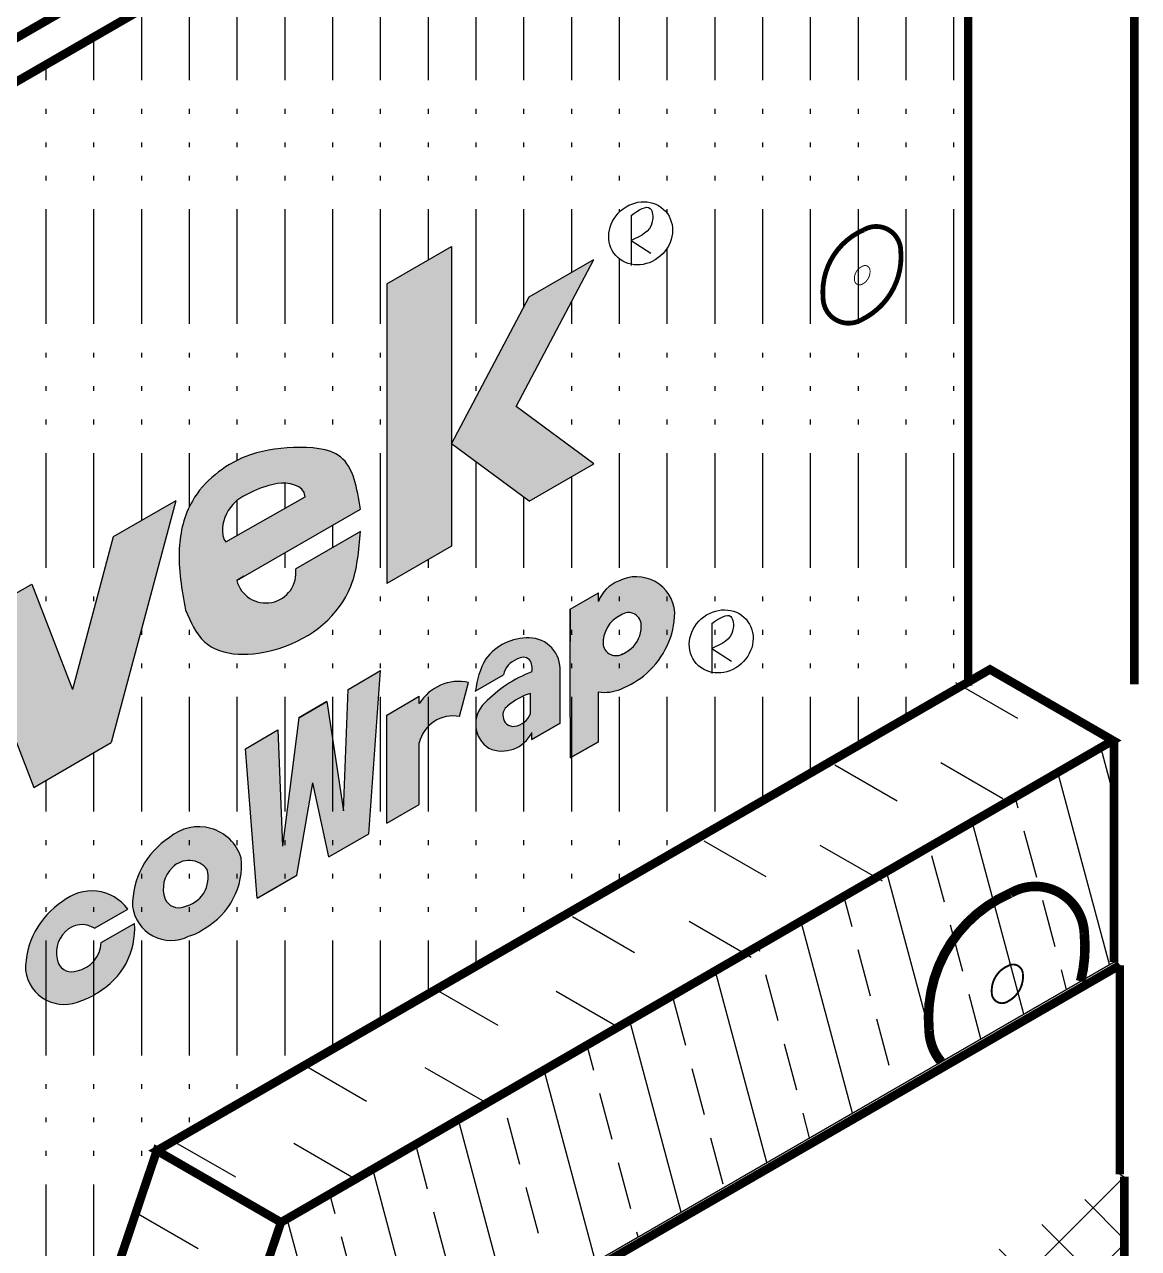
# Model space of a CAD drawing. Extents: x -12.9 to 61.1, y -64.8 to 9.2.
# Drawn here: x 17.99 to 29.65, y -19.87 to -7.07 of the extents above; entities that cross this region are included whole.
import ezdxf

# ---------------------------------------------------------------- set-up
doc = ezdxf.new("R2010")
doc.units = 0
doc.header["$MEASUREMENT"] = 0
doc.linetypes.add('DASHED', pattern=[0.75, 0.5, -0.25])
for name, color, linetype in [('CLADDING', 7, 'CONTINUOUS'), ('DUPONTLOGO', 7, 'CONTINUOUS'), ('INSULATION', 40, 'CONTINUOUS'), ('STRUCTURE', 7, 'CONTINUOUS'), ('TYVEK', 5, 'DASHED')]:
    doc.layers.add(name, color=color, linetype=linetype)

# ---------------------------------------------------------------- blocks, each defined once
blk = doc.blocks.new('A$C75422246')
at = {"layer": 'STRUCTURE'}
for points, const_width in [([(1.674398539479625, 1.577320099107055, 0.5655532621440619), (0.8987215331621883, 1.993011479701181, 0.3241944426603776), (0.04997871842306267, 0.5605629665240031, 0.5650898043133372), (0.848136404993511, 0.1111688816761216, 0.3155850526292971), (1.674398539479625, 1.577320099107055, 0.577350269189626)], 0.1), ([(1.031631028562803, 1.151078264046731, 0.5655532621440619), (0.8764956272993167, 1.234216540165562, 0.3241944426603776), (0.7067470643514895, 0.9477268375301264, 0.5650898043133372), (0.8663786016655806, 0.8578480205605388, 0.3155850526292971), (1.031631028562803, 1.151078264046731, 0.577350269189626)], 0.02)]:
    blk.add_lwpolyline(points, format="xyb", dxfattribs=dict(at, const_width=const_width))

msp = doc.modelspace()

# ---------------------------------------------------------------- hatches: boundary and pattern name
at = {"layer": 'CLADDING'}
h = msp.add_hatch(dxfattribs=at)
h.set_pattern_fill('ANSI37', scale=4, style=0)
h.set_pattern_definition([(45, (-80.78255600983584, 0), (-0.3535533905932737, 0.3535533905932738), []), (135, (-80.78255600983584, 0), (-0.3535533905932738, -0.3535533905932737), [])])
h.paths.add_polyline_path([(21.51829627792318, -23.72831960740431), (20.54952337699417, -26.59704197929774), (29.49997953993399, -21.42949370425456), (29.499979539934, -19.12009262749605)])
at = {"layer": 'DUPONTLOGO'}
h = msp.add_hatch(color=182, dxfattribs=at)
h.paths.add_polyline_path([(23.94849174994897, -9.52444585965069), (23.27190940324294, -9.915070859650605), (22.4600105871948, -11.45339890052716), (23.27190940324294, -12.05422694140459), (23.94849174994943, -11.66360194140463), (23.13659293390174, -11.0627739005273)])
h.paths.add_polyline_path([(22.46001058719503, -10.38382085964974), (22.46001058719548, -9.390533795919815), (21.78342824048832, -9.781158795919872), (21.78342824048786, -12.91360194140481), (22.46001058719457, -12.52297694140444)])
h = msp.add_hatch(color=182, dxfattribs=at)
edge = h.paths.add_edge_path()
edge.add_spline(control_points=[(21.50587593174259, -12.13499525976923), (21.47123426950456, -11.91675324301132), (21.40684172031283, -11.51108102950073), (20.78333378163532, -11.47349668696462), (20.2280364736973, -11.56209096574874), (19.71845561210114, -11.95871351850276), (19.56949661261837, -12.59412092240702), (19.63754729479751, -12.97784158497804), (19.67548648075467, -13.19177110201888)], knot_values=[0, 0, 0, 0, 0.5827593182052485, 1.083243575514109, 1.602995822488099, 2.320452805997204, 2.834594860345293, 3.482391664081016, 3.482391664081016, 3.482391664081016, 3.482391664081016], degree=3, periodic=0)
edge.add_spline(control_points=[(19.67548648075444, -13.19177110201888), (19.72947915981027, -13.31529815691149), (19.89464430082371, -13.69317093146345), (20.78569982045016, -13.67079288629428), (21.45026265376332, -13.10474814321701), (21.49084867555091, -12.56807661648053), (21.50587593174214, -12.36937025976943)], knot_values=[0, 0, 0, 0, 0.3828216730715811, 1.171062387004566, 2.162538929496697, 2.745476785218138, 2.745476785218138, 2.745476785218138, 2.745476785218138], degree=3, periodic=0)
edge.add_line((21.50587593174214, -12.36937025976933), (20.8292935850358, -12.75999525976919))
edge.add_arc((20.51683477477599, -12.80225431723191), 0.3153035617410854, -165.32686731615115, 7.702335397980789, ccw=False)
edge.add_line((20.21181432179403, -12.88212207862093), (20.28802770767004, -12.83812025976944))
edge.add_line((20.28802770767004, -12.83812025976944), (21.50587593174259, -12.1349952597692))
edge = h.paths.add_edge_path(flags=16)
edge.add_spline(control_points=[(20.0992931208591, -12.47833622427084), (20.06315557104335, -12.44387635017015), (20.06315557104335, -12.39313594060363), (20.06630628402218, -12.2347803554128), (20.1234041708326, -12.12972376024013), (20.27428695639765, -11.99192188812081), (20.48500272878891, -11.89052138788961), (20.7425483030147, -11.85412212965671), (20.92172027388278, -11.87719056379851), (20.92724853748996, -12.00752277802381)], knot_values=[0.1693351350576057, 0.1693351350576057, 0.1693351350576057, 0.1693351350576057, 0.2360340609454792, 0.2360340609454792, 0.3507194281854419, 0.3507194281854419, 0.4654047954254047, 0.4654047954254047, 0.5437012250705168, 0.5437012250705168, 0.5437012250705168, 0.5437012250705168], degree=3, periodic=0)
edge.add_line((20.92724853748996, -12.0075227780238), (20.09929312085893, -12.47833622427046))
for points in [[(18.49396591497953, -14.02329718732697), (18.06708297629672, -12.92007879832933), (17.41143416024884, -13.29861781876812), (18.08801650695545, -15.04714890052452), (18.89991532300331, -14.57839890052452), (19.57649766970991, -12.04861781876811), (18.92084885366205, -12.42715683920719)], [(20.42486374805712, -16.20628718399057), (20.84171468386391, -15.96561818399061), (21.00956583012591, -14.9975675477918), (21.17741697638791, -15.77180037503442), (21.5942679121947, -15.5311313750344), (21.71687112860849, -13.82563682285066), (21.3771031286085, -14.02180196911288), (21.32944496474099, -15.29169668251016), (21.15668968982243, -14.14905772732899), (20.86244197042939, -14.31894172732911), (20.68968669551083, -15.66106129146655), (20.64202853164336, -14.44619748554517), (20.30226053164338, -14.64236263180741)], [(21.78305928006201, -15.4221326279756), (22.12282728006204, -15.22596748171354), (22.12282728006204, -14.58085091244438, -0.4035437564934321), (22.54330387915585, -14.30525992927825), (22.63873750948443, -13.94905539007241, 0.3188248953897656), (22.12282728006204, -14.17044975657317), (22.12282728006204, -14.09340748171334), (21.78305928006201, -14.28957262797547)], [(18.72376935138483, -16.52020516559534), (19.07168161940894, -16.31933792399732, 0.4351274600614082), (18.38982812589487, -16.24114701564656, 0.2576403943727183), (18.002239747868, -16.96311215205731, 0.5131396402506846), (18.59017699935685, -17.27514521556903, 0.01050506829098769), (18.61264689723992, -17.26786151845669), (18.8503172660008, -17.13064246707422, 0.2510258907919918), (19.14199255836669, -16.46944578064417), (18.79432030547031, -16.67017444944365, -0.3480232729081373), (18.54097781231495, -16.96604183065346, -0.3993521555086357), (18.34477777615936, -16.88545987835625, -0.3084390351191073), (18.42127513051451, -16.55529977686015, -0.3602356893464677)]]:
    msp.add_hatch(color=182, dxfattribs=at).paths.add_polyline_path(points)
h = msp.add_hatch(color=182, dxfattribs=at)
h.paths.add_polyline_path([(23.7029820921088, -14.31366467561686), (23.7029820921088, -14.73837467561671), (23.99722981150185, -14.5684906756167), (23.99722981150185, -14.04679713894678, 0.1510529132694783), (24.22983436680936, -14.01775703409061, 0.08923826883481298), (24.50204466186256, -13.85232568586738, 0.2127480191127064), (24.79629238124646, -13.2161040531268, 0.5384264693979111), (24.20875291606667, -12.88909775425715, 0.2200211352481566), (23.99722981150185, -13.10082575187688), (23.99722981150185, -13.01122067561699), (23.7029820921088, -13.181104675617), (23.7029820921088, -13.52087267561701)])
h.paths.add_polyline_path([(24.04718369220362, -13.55712672663119, -0.3108884899090745), (24.23168888878284, -13.24393218017838, -0.6341536017409433), (24.446023285681, -13.36322407800514, -0.2127480191129938), (24.33868171764995, -13.59531772962935, -0.1005835782630209), (24.22549519640096, -13.66066599814242, -0.4661169018348494)], flags=16)
h = msp.add_hatch(color=182, dxfattribs=at)
h.paths.add_polyline_path([(22.81870796392813, -13.70269812588472, 0.110246808165889), (22.71163689667193, -14.03753488218126), (23.00247051822801, -13.86962201248643, -0.2690001157080172), (23.14463375491656, -13.70710100367316, -0.3531868843684042), (23.27654281171719, -13.71138630006295, -0.1905419740584821), (23.30138762654894, -13.83767534841319, 0.1092296168431321), (22.80549304455601, -14.16487953962667, 0.4824874664269164), (22.84971869325234, -14.63665625454109, 0.4058134010116666), (23.30138762654899, -14.47139042835977), (23.30138762654899, -14.54552534841327), (23.59563534594203, -14.37564134841329), (23.59563534594203, -13.78511587423003, 0.3894151088693035), (23.27235686541621, -13.48261461348497, 0.2386701257845259)])
h.paths.add_polyline_path([(23.28565524212958, -14.06392498878679, -0.0009435784860131039), (23.28565524212962, -14.27711065931851, -0.2711281288745776), (23.11964995766842, -14.40725749743618, -0.4382804466174715), (22.99920842254822, -14.30926281369929, -0.303876555577654), (23.04717478005249, -14.19634989816471, -0.1081086455132789)], flags=16)
h = msp.add_hatch(color=182, dxfattribs=at)
h.paths.add_polyline_path([(19.50879514889905, -15.57016967171069, 0.2576403943726875), (19.12120677087228, -16.29213480812139, 0.5131396402506846), (19.70914402236113, -16.60416787163311, 0.0820093194063544), (19.87360573459092, -16.52348095621477, 0.2970257038305033), (20.25958974541014, -15.78271999025778, 0.5350210848524043)])
h.paths.add_polyline_path([(19.90243508744875, -15.90454223117282, -0.4359844533385203), (19.65994483531919, -16.29506448671755, -0.3993521555085346), (19.46374479916364, -16.21448253442033, -0.3084390351189958), (19.54024215351869, -15.88432243292431, -0.4603151700982832)], flags=16)
at = {"layer": 'INSULATION'}
h = msp.add_hatch(dxfattribs=at)
h.set_pattern_fill('ACAD_ISO14W100', color=9, scale=0.1, angle=90, style=0)
h.set_pattern_definition([(90, (-80.78255600983584, 0), (-0.5, 3.061515884555943e-17), [1.2, -0.3, 0.05, -0.3, 0.05, -0.65]), (90, (-80.78255600983584, 0), (-0.5, 3.061515884555943e-17), [-2.2, 0.05, -0.3])])
h.paths.add_polyline_path([(15.53182495238794, -9.036780743562556, 0.0304944383143654), (11.82427312996438, -11.33885039985539, 0.03075435643287153), (9.89937410141026, -13.13025948009728, 0.06248417816262931), (8.001400811734657, -15.7061849945089, 0.02498924844447457), (6.993345076344289, -17.73962473090613, 0.06840431429245045), (6.029326314908655, -21.17381116241143, 0.03428175995442435), (5.830419859756148, -24.07145546043166), (5.830419859756263, -30.07145546043164), (8.338312754777805, -28.62352282239218), (8.338312754777746, -27.468822284013), (18.43267328690328, -21.64084051349316), (19.37645992896206, -18.84610724652019), (27.86601737173964, -13.94465897163174), (27.86601737173965, -1.915631430013027)])
h.paths.add_polyline_path([(21.78342824048872, -9.781158795919938), (22.46001058719531, -9.390533795919936), (22.46001058719475, -11.45339890052714), (23.27190940324288, -9.915070859650575), (23.94849174994948, -9.524445859650571), (23.13659293390134, -11.0627739005273), (23.94849174994949, -11.66360194140455), (23.27190940324289, -12.05422694140455), (22.46001058719474, -11.45339890052716), (22.46001058719446, -12.52297694140455), (21.78342824048786, -12.91360194140455)], flags=16)
edge = h.paths.add_edge_path(flags=16)
edge.add_spline(control_points=[(19.67548648075467, -13.19177110201888), (19.63754729479753, -12.97784158497804), (19.5694966126184, -12.59412092240702), (19.71845561210112, -11.95871351850276), (20.2280364736973, -11.56209096574874), (20.7833337816353, -11.47349668696462), (21.40684172031283, -11.51108102950073), (21.47123426950456, -11.91675324301132), (21.50587593174259, -12.13499525976923)], knot_values=[0, 0, 0, 0, 0.6477968037357229, 1.161938858083812, 1.879395841592917, 2.399148088566907, 2.899632345875767, 3.482391664081016, 3.482391664081016, 3.482391664081016, 3.482391664081016], degree=3, periodic=0)
edge.add_line((21.50587593174258, -12.1349952597692), (20.21181432179406, -12.88212207862104))
edge.add_arc((20.51683477477599, -12.80225431723188), 0.3153035617410855, 194.6731326838742, 367.7023353979763)
edge.add_line((20.8292935850358, -12.75999525976919), (21.50587593174215, -12.36937025976933))
edge.add_spline(control_points=[(21.50587593174214, -12.36937025976943), (21.49084867555091, -12.56807661648053), (21.45026265376333, -13.10474814321701), (20.78569982045016, -13.67079288629428), (19.89464430082369, -13.69317093146345), (19.72947915981025, -13.31529815691149), (19.67548648075444, -13.19177110201888)], knot_values=[0, 0, 0, 0, 0.5829378557214411, 1.574414398213572, 2.362655112146557, 2.745476785218138, 2.745476785218138, 2.745476785218138, 2.745476785218138], degree=3, periodic=0)
h.paths.add_polyline_path([(19.57649766970991, -12.04861781876811), (18.89991532300331, -14.57839890052452), (18.08801650695545, -15.04714890052451), (17.41143416024885, -13.29861781876812), (18.06708297629672, -12.92007879832933), (18.49396591497953, -14.02329718732698), (18.92084885366205, -12.42715683920719)], flags=16)
edge = h.paths.add_edge_path(flags=0)
edge.add_spline(control_points=[(20.0992931208591, -12.47833622427084), (20.06315557104335, -12.44387635017015), (20.06315557104335, -12.39313594060363), (20.06630628402218, -12.2347803554128), (20.1234041708326, -12.12972376024013), (20.27428695639765, -11.99192188812081), (20.48500272878891, -11.89052138788961), (20.7425483030147, -11.85412212965671), (20.92172027388278, -11.87719056379851), (20.92724853748996, -12.00752277802381)], knot_values=[0.1693351350576057, 0.1693351350576057, 0.1693351350576057, 0.1693351350576057, 0.2360340609454792, 0.2360340609454792, 0.3507194281854419, 0.3507194281854419, 0.4654047954254047, 0.4654047954254047, 0.5437012250705168, 0.5437012250705168, 0.5437012250705168, 0.5437012250705168], degree=3, periodic=0)
edge.add_line((20.92724853748996, -12.0075227780238), (20.09929312085889, -12.47833622427049))
edge = h.paths.add_edge_path(flags=16)
edge.add_ellipse((15.98315486813578, -12.20724025761177), major_axis=(0.2603864479023359, 0.231586749987972), ratio=0.9031737347499492, start_angle=0, end_angle=360)
edge.add_line((15.88350443578963, -12.52966954476284), (15.88350443578963, -12.53205468556285))
edge = h.paths.add_edge_path(flags=16)
edge.add_line((12.90907667186008, -13.88453354503523), (12.94599053064408, -13.95339897619539))
edge.add_spline(control_points=[(12.94599067198556, -13.95339890052451), (12.67056197730852, -14.10103663117617), (12.22079223117266, -14.34212619779935), (11.8043149871283, -14.55676458873421), (11.61912798072863, -14.62287447876306)], knot_values=[1.405300416006841, 1.405300416006841, 1.405300416006841, 1.405300416006841, 2.327122565820482, 2.91061820720603, 2.91061820720603, 2.91061820720603, 2.91061820720603], degree=3, periodic=0)
edge.add_line((11.61912798072863, -14.62287447876305), (11.59286814707589, -14.54930322886404))
edge.add_spline(control_points=[(11.59286814707589, -14.54930322886404), (11.73989566055433, -14.49682460569686), (11.87226703766138, -14.43290550850041), (12.2957579749359, -14.21467793614644), (12.60229079485407, -14.04899099377445), (12.90907667186002, -13.88453354503525)], knot_values=[0.2810519083259742, 0.2810519083259742, 0.2810519083259742, 0.2810519083259742, 0.3767663101795581, 0.3767663101795581, 0.5821236414411975, 0.5821236414411975, 0.5821236414411975, 0.5821236414411975], degree=3, periodic=0)
edge = h.paths.add_edge_path(flags=16)
edge.add_spline(control_points=[(15.51700358947073, -11.3752739005245), (15.54932158559549, -11.49403552742836), (15.62534475946282, -11.77340420412562), (15.38843200869326, -12.16335139841741), (15.03480238048104, -12.55181570280169), (14.52116388262426, -13.0289789826886), (13.77919802824607, -13.48942948769979), (13.22217131278575, -13.79960840793846), (12.94599067198556, -13.95339890052451)], knot_values=[0, 0, 0, 0, 0.3570336395218372, 0.8398673713889249, 1.258485492649085, 1.958442699697759, 2.923093500034361, 3.871719456469094, 3.871719456469094, 3.871719456469094, 3.871719456469094], degree=3, periodic=0)
edge.add_line((12.94599067198551, -13.95339890052453), (12.90907681205384, -13.88453346747018))
edge.add_spline(control_points=[(12.90907667185957, -13.88453354503529), (13.44460886215347, -13.58634944241312), (13.99068327278883, -13.30107543633424), (14.68868610041068, -12.76895913851866), (14.89267039297556, -12.57948774879183), (15.19698834188421, -12.25879076034683), (15.31249772090268, -12.12661294850697), (15.47053734678843, -11.86091453854377), (15.50652941204089, -11.74674940301647), (15.48358432210762, -11.55437725331551), (15.46605973399573, -11.48604489056039), (15.44676053194371, -11.41472192714972)], knot_values=[0.0002505584379334802, 0.0002505584379334802, 0.0002505584379334802, 0.0002505584379334802, 0.3681301305683303, 0.3681301305683303, 0.5353339496185356, 0.5353339496185356, 0.6400473331687101, 0.6400473331687101, 0.7273425474151587, 0.7273425474151587, 0.7705355621334626, 0.7705355621334626, 0.7705355621334626, 0.7705355621334626], degree=3, periodic=0)
edge.add_spline(control_points=[(15.44676053194371, -11.41472192714954), (15.39825008449498, -11.36369386508999), (15.35295799010714, -11.31857379029082), (15.14867093745966, -11.19330871469865), (14.88958802250659, -11.20797462983609), (14.43972083976814, -11.24304070174295), (14.2259229561987, -11.28661758281381), (13.64535988810394, -11.48454766147101), (13.30652532648242, -11.68408049458672), (12.96549591716121, -11.88707206244849)], knot_values=[0, 0, 0, 0, 0.04202121453356389, 0.04202121453356389, 0.1801113886157754, 0.1801113886157754, 0.3182015626979868, 0.3182015626979868, 0.5560477353908875, 0.5560477353908875, 0.5560477353908875, 0.5560477353908875], degree=3, periodic=0)
edge.add_spline(control_points=[(12.96549591716121, -11.88707206244849), (12.70761540019362, -12.04460338353167), (12.44966877207253, -12.20218532491831), (11.96781462054173, -12.51805470252032), (11.7455334079234, -12.67553194813056), (11.30375430904905, -13.01253539177461), (11.07034087717739, -13.19224233006505), (10.71501915061185, -13.51870779194699), (10.59189333545874, -13.65912248967674), (10.45769977383497, -13.9648868715342), (10.45344247129174, -14.14321414558521), (10.45311194438955, -14.33792876260564)], knot_values=[0.001204580648238252, 0.001204580648238252, 0.001204580648238252, 0.001204580648238252, 0.1818595421625988, 0.1818595421625988, 0.350639558729537, 0.350639558729537, 0.5194195752964752, 0.5194195752964752, 0.6342752307932326, 0.6342752307932326, 0.7479263056417517, 0.7479263056417517, 0.7479263056417517, 0.7479263056417517], degree=3, periodic=0)
edge.add_line((10.45278439381839, -14.34417240711422), (10.37446768877082, -14.35657473346922))
edge.add_spline(control_points=[(10.37497775450038, -14.3440239005245), (10.37518862863918, -14.18199629281478), (10.3758286814783, -13.69020421760863), (11.09289291844863, -13.07259735603422), (11.93185495958155, -12.42692619093201), (12.59242939351666, -12.02341684423138), (12.92553654995163, -11.81993962172722)], knot_values=[0, 0, 0, 0, 0.4720221507942197, 1.432698762659304, 2.576317033820807, 3.739631528208764, 3.739631528208764, 3.739631528208764, 3.739631528208764], degree=3, periodic=0)
edge.add_spline(control_points=[(12.92553654995163, -11.81993962172724), (13.19979855691286, -11.65669013861418), (13.63355381240372, -11.39850519334592), (14.29954026868836, -11.17697202577715), (14.82731810181476, -11.1269177463601), (15.29625158404878, -11.14158512644152), (15.46547379399282, -11.3207242953648), (15.51700358947073, -11.3752739005245)], knot_values=[0, 0, 0, 0, 0.9564009274262134, 1.512582560099484, 2.07612477519737, 2.579248852295734, 2.799533914085796, 2.799533914085796, 2.799533914085796, 2.799533914085796], degree=3, periodic=0)
edge = h.paths.add_edge_path(flags=16)
edge.add_ellipse((24.43843083309582, -9.25140743262676), major_axis=(0.2603864479023359, 0.231586749987972), ratio=0.9031737347499492, start_angle=0, end_angle=360)
edge.add_line((24.33878040074967, -9.573836719777825), (24.33878040074967, -9.576221860577837))
h.paths.add_polyline_path([(15.0553656719855, -11.29762553727389), (15.05536567198521, -11.3758226091918), (14.82434412889364, -11.38574818340553), (14.82434412889364, -12.51055324599316), (14.74621912889364, -12.58371566274344), (14.74621912889364, -11.38910473394654), (14.5084906719855, -11.39931846297879), (14.5084906719855, -11.3211213910609)], flags=16)
h.paths.add_polyline_path([(17.2761176909076, -13.37674281876817), (16.30796887485973, -17.06070379832902), (15.65232005881195, -17.43924281876797), (15.95774201793366, -16.2770634502081), (15.11105418144653, -14.62674281876818), (15.76670299749425, -14.24820379832935), (16.24561259518645, -15.18166989481345), (16.62046887485978, -13.75528183920722)], flags=16)
h.paths.add_polyline_path([(14.3522406719855, -11.34785098262327), (14.3522406719855, -12.92625986702166), (14.2741156719855, -12.97791698723602), (13.88349067198607, -11.76599717726248), (13.88349067198493, -13.23620258830817), (13.8053656719855, -13.2878597085221), (13.8053656719855, -11.52361321526608), (13.88349067198578, -11.49850432488844), (14.27411567198607, -12.6548365413365), (14.27411567198607, -11.37295987300066)], flags=16)
h.paths.add_polyline_path([(15.38168712012935, -13.48464890052455), (15.38168712012936, -14.10964890052455), (15.11105418144655, -14.26589890052455), (14.5697883040815, -14.57839890052454), (14.56978830408121, -17.07839890052454), (13.75788948803336, -17.54714890052455), (13.75788948803335, -15.04714890052466), (12.9459906719855, -15.51589890052455), (12.9459906719855, -14.89089890052455)], flags=16)
h.paths.add_polyline_path([(13.64911567198521, -11.79393862400071), (13.6491156719855, -13.31202487838666, -0.2709125763483405), (13.58939680125889, -13.41415355607168), (13.27689680125917, -13.58999982232132, -0.5736723652120813), (13.10224067198578, -13.48787114463635), (13.10224067198521, -11.96599340879786, -0.2733997692992968), (13.16290798080961, -11.86333680576743), (13.47540798080968, -11.69128202097047, -0.570598682533354)], flags=16)
h.paths.add_polyline_path([(13.5709906719855, -11.79393862400063), (13.5709906719855, -13.33486634114343), (13.2385843817433, -13.52191403719791, -0.5736723652122727), (13.1803656719855, -13.48787114463624), (13.18036567198579, -11.94290851526909), (13.51308810826025, -11.75971975632381, -0.5705986825350383)], flags=0)
h.paths.add_polyline_path([(12.94599067189483, -12.2012568588308), (12.94599067145941, -13.21540569119843, -0.275800775118741), (12.88440433530085, -13.31856295330515), (12.47724067223021, -13.53802179766851), (12.47724067200483, -14.02731792829004), (12.39911567198522, -14.06942684854806), (12.39911567259344, -12.33013071773541), (12.76698382755079, -12.10170145299499, -0.5880955590560575)], flags=16)
h.paths.add_polyline_path([(12.86786567189483, -12.20125685879726), (12.86786567144911, -13.23872655297055), (12.47724067227085, -13.44927115376457), (12.47724067276511, -12.37358026340156), (12.80819672378012, -12.16807172351859, -0.5880955590570962)], flags=0)
h.paths.add_polyline_path([(12.08661567198578, -12.53525954872634), (12.0866156719855, -14.15965428987617, -0.2934388249163857), (12.01818327926582, -14.26621811896617), (11.70568327926554, -14.40919318991866, -0.5462656304052769), (11.53974067198521, -14.30262936082856), (11.53974067198578, -12.93086179198603), (11.6178656719855, -12.87537308669378), (11.61786567198521, -14.30262936082863, 0.5462656304024308), (11.6731798744119, -14.33815063719179), (11.98567987441221, -14.19517556623938, 0.2934388249155939), (12.00849067198521, -14.15965428987601), (12.00849067198578, -12.58873528764576)], flags=16)
h.paths.add_polyline_path([(11.38349067198635, -13.30503845504726), (11.38349067198521, -14.4271885106239, -0.3823525855098578), (11.27916685785621, -14.54366784673995), (10.8366156719855, -14.59254209024698), (10.8366156719855, -13.51595458620827), (11.19048264224315, -13.21568434251876, -0.6390099729074815)], flags=16)
h.paths.add_polyline_path([(11.30536567198635, -13.30503845504718), (11.30536567198493, -14.42718851062383, -0.3823525855095279), (11.27059106727526, -14.4660149559958), (10.9147406719855, -14.50531418154697), (10.91474067198521, -13.55212297801332), (11.24102966207195, -13.27525375087098, -0.6390099729077556)], flags=0)
h = msp.add_hatch(dxfattribs=at)
h.set_pattern_fill('ANSI33', color=202, scale=4, angle=59.99999999999999, style=0)
h.set_pattern_definition([(105, (-80.78255600983584, 0), (-0.9659258262890684, -0.2588190451025206), []), (105, (-80.42900261983584, 0.6123724346682142), (-0.9659258262890684, -0.2588190451025206), [0.5, -0.25])])
h.paths.add_polyline_path([(22.32895066471051, -20.9508870022144), (29.39345841526851, -16.87219155073756), (29.39345841526851, -14.56279047397907), (20.67549803463874, -19.59610724652014), (15.4793456119321, -34.98291120077229), (18.10157114293293, -33.46896858457303)])

# ---------------------------------------------------------------- linework, layer by layer
at = {"layer": 'CLADDING', "color": 254}
for p, q in [((22.3289506647105, -20.9508870022144), (29.3934584152685, -16.87219155073757)), ((22.388596789376, -20.98532370834613), (29.45310453993399, -16.9066282568693))]:
    msp.add_line(p, q, dxfattribs=at)
at = {"layer": 'CLADDING', "const_width": 0.09}
for points in [[(29.45310453993399, -16.9066282568693), (22.388596789376, -20.98532370834613), (18.20982431840594, -33.53146858457307)], [(29.45310453993399, -16.9066282568693), (29.45310453993396, -19.09302933362774)], [(29.49997953993399, -23.73889478101304), (29.49997953993403, -19.12009262749604)]]:
    msp.add_lwpolyline(points, dxfattribs=at)
at = {"layer": 'DUPONTLOGO', "color": 182}
for p, q in [((24.33878040074967, -9.063652609374515), (24.33878040074967, -9.587479806857175)), ((24.33878040074967, -9.325566208115845), (24.54528809188639, -9.45866308349838)), ((21.78342824048872, -9.781158795919936), (22.46001058719531, -9.390533795919936)), ((22.46001058719531, -9.390533795919936), (22.46001058719446, -12.52297694140455)), ((23.13659293390134, -11.0627739005273), (23.9484917499492, -9.52444585965111)), ((23.27190940324289, -9.91507085965057), (23.94849174994948, -9.52444585965057)), ((21.78342824048872, -9.781158795919936), (21.78342824048786, -12.91360194140455)), ((22.46001058719474, -11.45339890052716), (23.27190940324289, -9.91507085965057)), ((22.46001058719503, -10.38382085964975), (22.46001058719446, -12.52297694140455)), ((23.94849174994948, -11.66360194140455), (23.13659293390134, -11.0627739005273)), ((23.27190940324289, -12.05422694140455), (22.46001058719474, -11.45339890052716)), ((23.27190940324289, -12.05422694140455), (23.94849174994948, -11.66360194140455)), ((20.09929312085904, -12.47833622427039), (20.92724853748996, -12.0075227780238)), ((19.57649766970991, -12.04861781876811), (18.89991532300331, -14.57839890052452)), ((19.57649766970991, -12.04861781876811), (18.92084885366205, -12.42715683920719)), ((20.21181432179407, -12.88212207862104), (21.50587593174254, -12.13499525976923)), ((21.50587593174197, -12.36937025976944), (20.82929358503537, -12.75999525976944)), ((18.92084885366205, -12.42715683920719), (18.49396591497953, -14.02329718732697)), ((22.46001058719446, -12.52297694140455), (21.78342824048786, -12.91360194140455)), ((17.41143416024886, -13.29861781876811), (18.06708297629672, -12.92007879832933)), ((18.06708297629672, -12.92007879832933), (18.49396591497953, -14.02329718732697)), ((20.28802770767004, -12.83812025976944), (20.21181432179407, -12.88212207862091)), ((23.7029820921088, -13.181104675617), (23.99722981150184, -13.01122067561699)), ((23.99722981150184, -13.1008257518769), (23.99722981150184, -13.01122067561699)), ((23.7029820921088, -13.181104675617), (23.7029820921088, -13.52087267561701)), ((23.7029820921088, -14.31366467561686), (23.7029820921088, -13.18110467561708)), ((17.41143416024886, -13.29861781876816), (18.08801650695546, -15.04714890052452)), ((25.18206451458207, -13.33198501443373), (25.18206451458207, -13.85581221191639)), ((25.18206451458207, -13.59389861317506), (25.38857220571879, -13.72699548855759)), ((21.3771031286085, -14.02180196911282), (21.71687112860849, -13.8256368228507)), ((21.5942679121947, -15.53113137503437), (21.71687112860849, -13.82563682285086)), ((23.59563534594202, -14.37564134841327), (23.59563534594202, -13.78511587422997)), ((22.54330387916246, -14.30525992925357), (22.63873750948443, -13.94905539007241)), ((22.70822279883472, -14.03950601248658), (23.00247051822777, -13.86962201248657)), ((22.70822279883472, -14.03950601248658), (23.00247051822772, -13.86962201248657)), ((21.32944496474098, -15.2916966825102), (21.3771031286085, -14.02180196911282)), ((23.7029820921088, -14.31366467561694), (23.7029820921088, -13.97389667561693)), ((23.99722981150184, -14.56849067561695), (23.99722981150184, -14.0467971389467)), ((20.86244197042939, -14.31894172732908), (21.15668968982238, -14.14905772732899)), ((21.15668968982243, -14.14905772732899), (20.86244197042939, -14.318941727329)), ((20.86244197042939, -14.318941727329), (21.15668968982243, -14.14905772732899)), ((21.15668968982243, -14.14905772732899), (21.32944496474098, -15.2916966825102)), ((21.783059280062, -14.28957262797547), (22.12282728006203, -14.09340748171334)), ((22.12282728006203, -14.17044975657312), (22.12282728006203, -14.09340748171342)), ((20.86244197042939, -14.318941727329), (20.68968669551083, -15.66106129146651)), ((21.783059280062, -15.42213262797541), (21.783059280062, -14.28957262797555)), ((21.783059280062, -15.42213262797533), (21.783059280062, -14.28957262797555)), ((23.7029820921088, -14.31366467561694), (23.7029820921088, -14.73837467561696)), ((20.30226053164338, -14.64236263180739), (20.64202853164332, -14.44619748554517)), ((20.64202853164336, -14.44619748554509), (20.68968669551083, -15.66106129146651)), ((23.59563534594202, -14.37564134841327), (23.30138762654898, -14.54552534841327)), ((23.30138762654898, -14.54552534841302), (23.59563534594202, -14.37564134841302)), ((23.59563534594202, -14.37564134841302), (23.30138762654898, -14.54552534841302)), ((18.08801650695546, -15.04714890052452), (18.89991532300331, -14.57839890052452)), ((22.12282728006203, -15.22596748171328), (22.12282728006203, -14.58085091244446)), ((23.30138762654898, -14.54552534841302), (23.30138762654898, -14.47139042835975)), ((23.99722981150184, -14.5684906756167), (23.7029820921088, -14.73837467561671)), ((23.7029820921088, -14.73837467561696), (23.99722981150184, -14.56849067561695)), ((23.7029820921088, -14.73837467561696), (23.99722981150184, -14.56849067561695)), ((20.42486374805712, -16.20628718399055), (20.30226053164333, -14.64236263180714)), ((20.84171468386391, -15.96561818399061), (21.00956583012591, -14.99756754779177)), ((21.1774169763879, -15.7718003750344), (21.00956583012591, -14.99756754779177)), ((21.783059280062, -15.42213262797556), (22.12282728006203, -15.22596748171351)), ((21.1774169763879, -15.7718003750344), (21.5942679121947, -15.53113137503437)), ((20.42486374805712, -16.20628718399055), (20.84171468386391, -15.96561818399061)), ((20.54746696447087, -16.13550218399061), (20.84171468386391, -15.96561818399061)), ((18.72376935138624, -16.52020516559453), (19.0716816194065, -16.31933792399873)), ((18.79432030547932, -16.67017444943846), (19.14199255836964, -16.46944578064247))]:
    msp.add_line(p, q, dxfattribs=at)
for centre, radius, start, end in [((20.51683477477599, -12.80225431723188), 0.3153035617410854, 194.6731326838769, 7.702335397941973), ((24.33192209042407, -13.22367093925647), 0.3565246998911429, 110.2105893492984, 159.8448836613189), ((24.39470561865264, -13.24631815123354), 0.4027217645161479, 4.302644154221039, 117.4994364248621), ((24.36694855370121, -13.53455859063849), 0.3205602711047599, 114.9576143071204, 184.0370863664982), ((24.31074043567383, -13.35409414342204), 0.1355905793613761, 356.1390915240987, 125.6629890549767), ((23.93538379384444, -13.20409480213152), 0.8609923448974515, 311.1588234981758, 359.2008039163071), ((24.13196383299675, -13.35884310324272), 0.3140900074185904, 311.1588234981758, 359.2008039163071), ((23.26293163901752, -14.04077226093573), 0.5582372204541955, 89.03257730858836, 142.7272383383494), ((23.26924343218668, -13.80993391153185), 0.3273341050675442, 355.6517372763954, 89.45502386983699), ((24.17980698156031, -13.53403817728363), 0.1346180448185455, 189.8757153247517, 302.2048918752515), ((23.20793335436515, -13.79096709455211), 0.1050731197294003, 49.23419585552119, 127.04440576024), ((24.12130889060931, -13.34951348603965), 0.3281320955078453, 288.5126065255805, 311.4873934744794), ((23.515232762553, -14.10996400813958), 0.8068533286467046, 149.6846935596067, 174.8497740377499), ((23.21366435881113, -13.91092293665169), 0.2151943415546977, 108.7102607961486, 168.9349214221528), ((23.12928391011562, -13.80594489067104), 0.1750043175430022, 349.5537856372035, 32.70552557598516), ((22.53673773571122, -14.42317173793237), 0.4849641895623384, 77.85863984934686, 148.5929450614014), ((23.79339597126414, -15.12271781831264), 1.376011032192203, 110.9505047187989, 135.8852361100957), ((23.90617616668538, -13.17852019356912), 0.8994849109329258, 291.0895202086272, 311.4873934744554), ((23.46906702235719, -14.67517532067244), 0.6381746229337215, 106.7023985631968, 131.3832206846833), ((-33.19758486031132, -14.17051782406694), 56.48334068114706, 359.8918739023285, 0.1081260977006572), ((24.0665659355831, -13.65608900729708), 0.3968127294326766, 259.9369019300026, 294.2959277864199), ((23.01514952458471, -14.3831870382387), 0.3026780526702735, 133.8419601151373, 236.8688669144575), ((23.10750744149953, -14.28862443498095), 0.1102479940041423, 123.1782117250902, 190.7894000886548), ((22.47599410925955, -14.66112533508901), 0.3621750849746131, 79.28938233873865, 167.1943094208356), ((23.10458914993464, -14.3027557681864), 0.1055814346643923, 183.5334116264872, 278.201008984823), ((23.09146929665271, -14.20036721866963), 0.2088007114532622, 277.7565608412231, 338.4357734539294), ((22.99050846745807, -14.32159751933311), 0.3450851592748587, 245.9216442742803, 334.2735380842097), ((19.8133035081398, -15.92684686626948), 0.4689818354326833, 17.89771543515966, 130.4885972157508), ((19.96905418266982, -16.28228197593406), 0.8479046597312144, 122.8757694327404, 180.6658041083846), ((19.71268399366276, -16.04946081659757), 0.2387611232895493, 37.37005474894762, 136.2393852856157), ((19.49812179438616, -15.85688801655128), 0.7650714584670592, 299.3920481145085, 5.563139503480921), ((19.7441405504913, -16.10550741716782), 0.3008277805369473, 132.6712732316579, 201.2384925311235), ((19.59982407291764, -15.98718632010173), 0.3136932762276684, 281.0493610937684, 15.27517392190573), ((18.69433648513552, -16.5978242102054), 0.4689818354326833, 36.42787382474394, 130.4885972157508), ((18.85008715966554, -16.95325931986998), 0.8479046597312144, 122.8757694327404, 180.6658041083846), ((19.60424509531311, -16.15153778776112), 0.1539557545208075, 204.1325881229911, 291.2102017748796), ((19.52716777882999, -16.23713365910609), 0.4096699480985168, 187.715670818816, 296.3722994449842), ((18.59371697065848, -16.72043816053349), 0.2387611232895493, 56.99606474541812, 136.2393852856157), ((18.37915477138188, -16.5278653604872), 0.7650714584670592, 299.3920481145085, 4.379272789398889), ((18.62517352748702, -16.77648476110374), 0.3008277805369473, 132.6712732316579, 201.2384925311235), ((19.54706040954828, -16.0658455821139), 0.5621939033248866, 286.756537903897, 305.5097228778379), ((18.48085704991336, -16.65816366403765), 0.3136932762276684, 281.0493610937684, 357.8057050728499), ((18.48527807230883, -16.82251513169704), 0.1539557545208075, 204.1325881229911, 291.2102017748796), ((18.40820075582571, -16.90811100304201), 0.4096699480985168, 187.715670818816, 296.3722994449842), ((18.428093386544, -16.73682292604982), 0.5621939033248866, 286.756537903897, 305.5097228778379)]:
    msp.add_arc(centre, radius, start, end, dxfattribs=at)
for centre in [(24.43843083309582, -9.25140743262676), (25.28171494692822, -13.51973983768598)]:
    msp.add_ellipse(centre, major_axis=(0.2603864479023359, 0.231586749987972), ratio=0.9031737347499492, dxfattribs=at)
for points in [[(24.33878040074967, -9.063652609374511), (24.53900805777573, -8.990699796065254), (24.56087357801005, -9.131088782293826), (24.33878040074967, -9.325566208115841)], [(21.50587593174259, -12.13499525976923), (21.29864291789136, -11.59032756206248), (20.8078681837701, -11.49222225047229), (20.29745879311167, -11.59032756206248), (19.74778008937437, -12.05141090143147), (19.61144536096435, -12.54714761973933), (19.67548648075467, -13.19177110201888)], [(19.67548648075444, -13.19177110201888), (19.87137910628962, -13.52067612270762), (20.65630697116194, -13.59286802009624), (21.40564797605339, -12.94362708431013), (21.50587593174214, -12.36937025976943)], [(25.18206451458207, -13.33198501443373), (25.38229217160813, -13.25903220112447), (25.40415769184244, -13.39942118735304), (25.18206451458207, -13.59389861317506)]]:
    msp.add_spline(points, degree=3, dxfattribs=at)
msp.add_open_spline([(20.92724853748996, -12.00752277802381), (20.92172027388278, -11.87719056379851), (20.7425483030147, -11.85412212965671), (20.48500272878891, -11.89052138788961), (20.27428695639765, -11.99192188812081), (20.1234041708326, -12.12972376024013), (20.06630628402218, -12.2347803554128), (20.06315557104335, -12.39313594060363), (20.06315557104335, -12.44387635017015), (20.0992931208591, -12.47833622427084)], degree=3, knots=[0.1693351350576057, 0.1693351350576057, 0.1693351350576057, 0.1693351350576057, 0.2476315647027177, 0.2476315647027177, 0.3623169319426805, 0.3623169319426805, 0.4770022991826433, 0.4770022991826433, 0.5437012250705168, 0.5437012250705168, 0.5437012250705168, 0.5437012250705168], dxfattribs=at)
at = {"layer": 'INSULATION'}
for p, q in [((19.37645992896208, -18.84610724652018), (28.09442030959185, -13.81279047397906)), ((20.67549803463871, -19.59610724652016), (29.39345841526851, -14.56279047397906)), ((29.3934584152685, -16.87219155073757), (29.45310453993397, -16.9066282568693)), ((19.37645992896206, -18.84610724652018), (14.18030750625543, -34.23291120077231)), ((19.37645992896208, -18.84610724652018), (20.67549803463874, -19.59610724652018)), ((29.45310453993396, -19.09302933362774), (29.49997953993403, -19.12009262749604))]:
    msp.add_line(p, q, dxfattribs=at)
at = {"layer": 'INSULATION', "color": 202}
for p, q in [((27.73179777215214, -13.94821015428983), (28.38131682498969, -14.32321015428938)), ((26.47227312627643, -14.81101673777838), (27.12179217911398, -15.18601673777793)), ((28.22793286407908, -15.16609552331873), (27.57841381124074, -14.79109552331873)), ((25.09840356632411, -15.60422069804046), (25.74792261916166, -15.97922069804001)), ((26.96840821820337, -16.02890210680728), (26.31888916536503, -15.65390210680728)), ((23.72453400637863, -16.39742465830646), (24.37405305921617, -16.772424658306)), ((24.94501960541271, -16.4471060670772), (25.59453865825106, -16.82210606706935)), ((22.29617966439989, -17.1591718149988), (22.94569871723744, -17.53417181499834)), ((24.20559567892812, -17.55676996502286), (23.55607662608978, -17.18176996502286)), ((20.9223101044544, -17.95237577526479), (21.57182915729195, -18.32737577526434)), ((22.18220706613747, -17.97497392529278), (22.83172611897581, -18.34997392528494)), ((19.54844054451062, -18.74557973553176), (20.19795959734646, -19.12057973553034)), ((20.80833750619198, -18.76817788555872), (21.45785655903032, -19.14317788555088)), ((19.15751570892989, -19.49444307589848), (19.80703476176744, -19.86944307589803))]:
    msp.add_line(p, q, dxfattribs=at)
at = {"layer": 'INSULATION', "color": 254}
for p, q in [((29.45310453993399, -16.9066282568693), (29.45310453993396, -19.09302933362774)), ((29.499979539934, -19.12009262749604), (29.499979539934, -23.73889478101304))]:
    msp.add_line(p, q, dxfattribs=at)
at = {"layer": 'INSULATION', "color": 202, "const_width": 0.09}
for points in [[(19.37645992896208, -18.84610724652018), (20.67549803463871, -19.59610724652016), (29.38156182836248, -14.55592197632643), (28.09442030959185, -13.81279047397906), (19.37645992896208, -18.84610724652018)], [(29.39345841526851, -14.56279047397906), (29.39345841526851, -16.87219155073755)], [(19.37645992896208, -18.84610724652018), (20.67549803463871, -19.59610724652016), (15.47934561193209, -34.98291120077232), (14.18030750625545, -34.23291120077233), (19.37645992896208, -18.84610724652018)]]:
    msp.add_lwpolyline(points, dxfattribs=at)
at = {"layer": 'STRUCTURE'}
msp.add_line((8.7529137722167, -12.49545149160039), (27.47275147776709, -1.687548153114619), dxfattribs=at)
at = {"layer": 'STRUCTURE', "const_width": 0.09}
for points in [[(29.60379006969356, 1.624369327603091), (29.60379006969356, -13.97017019515914)], [(8.319901070324477, -12.24545149160039), (8.757929719294665, -12.4865550019053), (27.47275147776709, -1.687548153114619), (27.05476028692306, -1.428875479667298), (8.319901070324477, -12.24545149160039)]]:
    msp.add_lwpolyline(points, dxfattribs=at)
at = {"layer": 'STRUCTURE'}
for points, const_width in [([(29.08124885273172, -16.57033839724091, 0.5655532621440683), (28.30557184641428, -16.15464701664679, 0.3241944426603776), (27.45682903167516, -17.58709552982397, 0.1701093437597631), (27.58345345500724, -17.91719840177896, 0.1701093437597631)], 0.1), ([(29.04335193930963, -17.07432561887745, 0.08684013435951929), (29.08124885273172, -16.57033839724091)], 0.1), ([(28.43848134181489, -16.99658023230124, 0.5655532621440619), (28.28334594055141, -16.91344195618241, 0.3241944426603776), (28.11359737760358, -17.19993165881784, 0.5650898043133372), (28.27322891491767, -17.28981047578743, 0.3155850526292971), (28.43848134181489, -16.99658023230124, 0.577350269189626)], 0.02)]:
    msp.add_lwpolyline(points, format="xyb", dxfattribs=dict(at, const_width=const_width))
at = {"layer": 'TYVEK', "const_width": 0.09}
msp.add_lwpolyline([(17.70211546417859, -23.21732880748101), (5.830419859756262, -30.07145546043164), (5.830419859756148, -24.0714554604317, -0.03428175995442376), (6.029326314908644, -21.17381116241152, -0.06840431429245347), (6.993345076344326, -17.73962473090607, -0.02498924844447207), (8.001400811734584, -15.70618499450904, -0.06248417816263391), (9.89937410141033, -13.13025948009723, -0.03075435643287183), (11.82427312996447, -11.33885039985532, -0.03049443831436127), (15.53182495238752, -9.036780743562794), (27.86601737173964, -1.915631430013029), (27.86601737173964, -13.98430774971311)], format="xyb", dxfattribs=at)

# ---------------------------------------------------------------- block references
at = {"layer": 'INSULATION', "xscale": 0.5, "yscale": 0.5, "zscale": 0.5}
msp.add_blockref('A$C75422246', (26.32290055350893, -10.21239098435116), dxfattribs=at)

doc.saveas('drawing.dxf')
